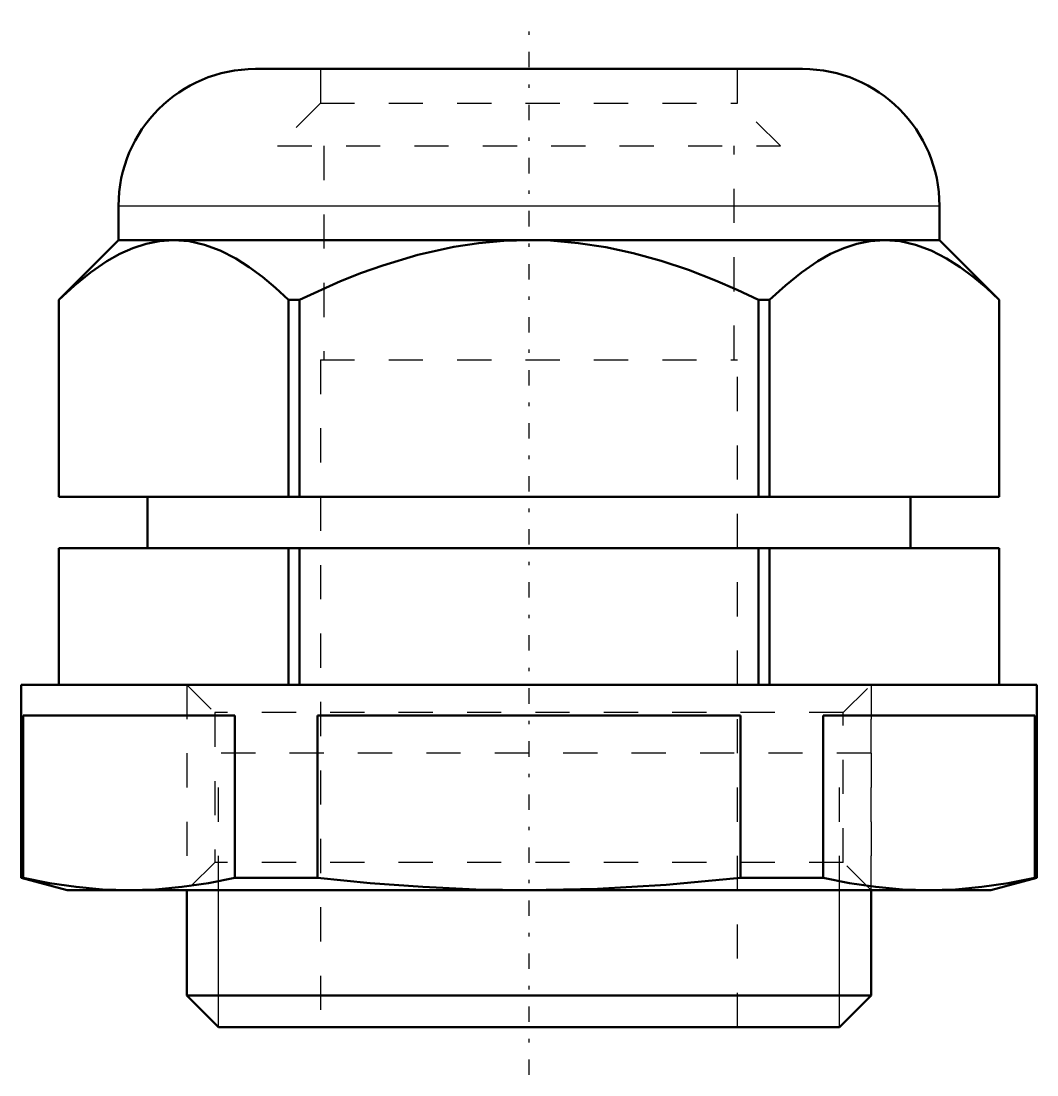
# Model space of a CAD drawing. Header units: millimetres. Extents: x -14.8 to 14.8, y -1.4 to 29.4.
import ezdxf

# ---------------------------------------------------------------- set-up
doc = ezdxf.new("R2010")
doc.units = ezdxf.units.MM
doc.linetypes.add('Center', pattern=[1.5, 0.45, -0.5, 0.05, -0.5])
doc.linetypes.add('Dashed', pattern=[2, 1, -1])
for name, color, linetype, lineweight in [('AM_0', 7, 'Continuous', 50), ('AM_4', 3, 'Continuous', 25), ('AM_5', 3, 'Continuous', 25), ('AM_7', 7, 'Center', 25), ('AM_9', 6, 'Dashed', 25)]:
    doc.layers.add(name, color=color, linetype=linetype, lineweight=lineweight)

# ---------------------------------------------------------------- blocks, each defined once
blk = doc.blocks.new('1_2411_621_02_0_in_2411_621_12__0')
at = {"layer": 'AM_0'}
for p, q in [((-14.85, 10), (-14.85, 4.362)), ((14.85, 10), (-14.85, 10)), ((14.85, 4.362), (14.85, 10)), ((-14.785, 9.1), (-14.785, 4.362)), ((-8.598, 9.1), (-14.785, 9.1)), ((-8.598, 4.362), (-8.598, 9.1)), ((-6.186, 9.1), (-6.186, 4.362)), ((6.186, 9.1), (-6.186, 9.1)), ((6.186, 4.362), (6.186, 9.1)), ((8.598, 9.1), (8.598, 4.362)), ((14.785, 9.1), (8.598, 9.1)), ((14.785, 4.362), (14.785, 9.1)), ((-14.85, 4.362), (-13.5, 4)), ((-14.785, 4.362), (-14.85, 4.362)), ((-6.186, 4.362), (-8.598, 4.362)), ((8.598, 4.362), (6.186, 4.362)), ((13.5, 4), (14.85, 4.362)), ((14.85, 4.362), (14.785, 4.362)), ((13.5, 4), (-13.5, 4))]:
    blk.add_line(p, q, dxfattribs=at)
for points in [[(-14.785, 4.362), (-14.015, 4.208), (-13.243, 4.094), (-12.467, 4.024), (-11.691, 4)], [(-11.691, 4), (-10.918, 4.024), (-10.145, 4.094), (-9.371, 4.208), (-8.598, 4.362)], [(-6.186, 4.362), (-4.646, 4.208), (-3.103, 4.094), (-1.552, 4.024), (0, 4)], [(0, 4), (2.006, 4.04), (4.011, 4.156), (6.186, 4.362)], [(8.598, 4.362), (9.368, 4.208), (10.14, 4.094), (10.915, 4.024), (11.691, 4)], [(11.691, 4), (12.465, 4.024), (13.238, 4.094), (14.012, 4.208), (14.785, 4.362)]]:
    blk.add_lwpolyline(points, dxfattribs=at)
at = {"layer": 'AM_5', "linetype": 'Dashed'}
for p, q in [((-10, 10), (-10, 4)), ((10, 10), (10, 4))]:
    blk.add_line(p, q, dxfattribs=at)
at = {"layer": 'AM_9'}
for p, q in [((-10, 10), (-9.188, 9.188)), ((9.188, 9.188), (10, 10)), ((-9.188, 9.188), (-9.188, 4.812)), ((9.188, 9.188), (-9.188, 9.188)), ((9.188, 4.812), (9.188, 9.188)), ((-9.188, 4.812), (-10, 4)), ((9.188, 4.812), (-9.188, 4.812)), ((10, 4), (9.188, 4.812))]:
    blk.add_line(p, q, dxfattribs=at)
blk = doc.blocks.new('2_2411_621_12__01_0_in_2411_621_12__0')
at = {"layer": 'AM_0'}
for p, q in [((-8, 28), (8, 28)), ((-12, 24), (-12, 23)), ((12, 23), (12, 24)), ((-12, 23), (-13.75, 21.25)), ((-12, 23), (12, 23)), ((13.75, 21.25), (12, 23)), ((-13.75, 21.25), (-13.75, 15.5)), ((-13.75, 21.25), (-13.749, 21.25)), ((-13.749, 21.25), (-13.749, 15.5)), ((-7.036, 21.25), (-7.036, 15.5)), ((-7.036, 21.25), (-6.713, 21.25)), ((-6.713, 21.25), (-6.713, 15.5)), ((6.713, 21.25), (6.713, 15.5)), ((6.713, 21.25), (7.036, 21.25)), ((7.036, 21.25), (7.036, 15.5)), ((13.749, 21.25), (13.75, 21.25)), ((13.749, 21.25), (13.749, 15.5)), ((13.75, 15.5), (13.75, 21.25)), ((-13.75, 15.5), (13.75, 15.5)), ((-11.15, 15.5), (-11.15, 14)), ((11.15, 14), (11.15, 15.5)), ((-13.75, 14), (-13.75, 10)), ((-13.75, 14), (13.75, 14)), ((-13.749, 10), (-13.749, 14)), ((-7.036, 10), (-7.036, 14)), ((-6.713, 10), (-6.713, 14)), ((6.713, 10), (6.713, 14)), ((7.036, 10), (7.036, 14)), ((13.749, 10), (13.749, 14)), ((13.75, 10), (13.75, 14)), ((-10, 4), (-10, 0.92)), ((10, 0.92), (10, 4)), ((-10, 0.92), (-9.08, 0)), ((-10, 0.92), (10, 0.92)), ((9.08, 0), (10, 0.92)), ((-9.08, 0), (9.08, 0))]:
    blk.add_line(p, q, dxfattribs=at)
for points in [[(-13.749, 21.25), (-13.29, 21.674), (-12.821, 22.054), (-12.343, 22.382), (-11.966, 22.594), (-11.583, 22.765), (-11.195, 22.893), (-10.805, 22.972), (-10.392, 23)], [(-10.392, 23), (-9.936, 22.965), (-9.483, 22.863), (-9.025, 22.692), (-8.574, 22.461), (-8.181, 22.211), (-7.795, 21.924), (-7.412, 21.601), (-7.036, 21.25)], [(-6.713, 21.25), (-5.514, 21.794), (-4.899, 22.038), (-4.277, 22.261), (-3.246, 22.569), (-2.196, 22.801), (-1.468, 22.91), (-0.735, 22.977), (0, 23)], [(0, 23), (0.626, 22.984), (1.441, 22.914), (2.25, 22.791), (3.05, 22.619), (3.863, 22.394), (4.664, 22.126), (5.45, 21.82), (6.086, 21.545), (6.713, 21.25)], [(7.036, 21.25), (7.495, 21.674), (7.963, 22.054), (8.441, 22.382), (8.819, 22.594), (9.202, 22.765), (9.589, 22.893), (9.979, 22.972), (10.392, 23)], [(10.392, 23), (10.848, 22.965), (11.302, 22.863), (11.759, 22.692), (12.211, 22.461), (12.603, 22.211), (12.99, 21.924), (13.372, 21.601), (13.749, 21.25)]]:
    blk.add_lwpolyline(points, dxfattribs=at)
for centre, start, end in [((-8, 24), 90, 180), ((8, 24), 0, 90)]:
    blk.add_arc(centre, 4, start, end, dxfattribs=at)
at = {"layer": 'AM_4'}
blk.add_line((-12, 24), (12, 24), dxfattribs=at)
at = {"layer": 'AM_5', "linetype": 'Dashed'}
for p, q in [((10, 8), (-10, 8)), ((-9.08, 4), (-9.08, 8)), ((9.08, 4), (9.08, 8))]:
    blk.add_line(p, q, dxfattribs=at)
at = {"layer": 'AM_5'}
for p, q in [((-9.08, 0), (-9.08, 4)), ((9.08, 0), (9.08, 4))]:
    blk.add_line(p, q, dxfattribs=at)
at = {"layer": 'AM_7'}
blk.add_line((0, -1.4), (0, 29.4), dxfattribs=at)
at = {"layer": 'AM_9'}
for p, q in [((-6.1, 28), (-6.1, 27)), ((6.1, 27), (6.1, 28)), ((-6.1, 27), (-7.35, 25.75)), ((-6.1, 27), (6.1, 27)), ((7.35, 25.75), (6.1, 27)), ((-7.35, 25.75), (7.35, 25.75)), ((-6, 25.75), (-6, 19.5)), ((6, 19.5), (6, 25.75)), ((-6.1, 19.5), (-6.1, 0)), ((-6.1, 19.5), (6.1, 19.5)), ((6.1, 0), (6.1, 19.5)), ((-10, 10), (-10, 4)), ((10, 4), (10, 10))]:
    blk.add_line(p, q, dxfattribs=at)

msp = doc.modelspace()

# ---------------------------------------------------------------- block references
for name in ['2_2411_621_12__01_0_in_2411_621_12__0', '1_2411_621_02_0_in_2411_621_12__0']:
    msp.add_blockref(name, (0, 0))

doc.saveas('drawing.dxf')
